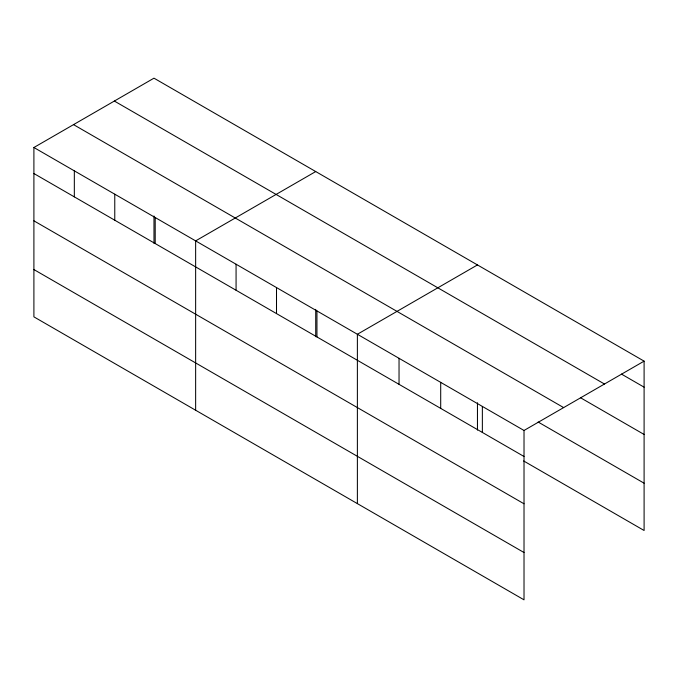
<?xml version="1.0" encoding="UTF-8"?>
<svg xmlns="http://www.w3.org/2000/svg" width="678" height="678" viewBox="0 0 678 678"><rect width="100%" height="100%" fill="white"/><g stroke="black" fill="none" stroke-linecap="round" stroke-linejoin="round"><path stroke-width="1.02" d="M524.018 503.788L524.018 430.471L33.9 147.507L33.9 316.855L524.018 599.827L524.018 503.788L33.9 220.825M523.645 460.955L644.1 530.493L644.1 361.145L153.982 78.173L33.9 147.507M315.719 171.559L195.637 240.885L195.637 410.232M477.456 264.937L357.382 334.262L357.382 503.618M524.018 430.471L644.1 361.145M621.455 374.095L644.1 387.163M114.353 101.056L604.471 384.019M580.707 397.859L644.1 434.462M73.529 124.625L563.647 407.597M538.137 422.021L644.1 483.194M33.9 173.526L524.018 456.489M33.9 269.556L524.018 552.528M482.363 406.419L482.363 432.437M477.456 402.757L477.456 430.081M440.7 382.367L440.7 408.385M399.037 358.315L399.037 384.333M316.948 310.914L316.948 336.932M315.719 309.371L315.719 336.703M276.505 287.574L276.505 313.592M236.071 264.225L236.071 290.243M155.203 217.536L155.203 243.555M153.982 215.994L153.982 243.326M114.768 194.196L114.768 220.214M74.334 170.848L74.334 196.866"/></g></svg>
